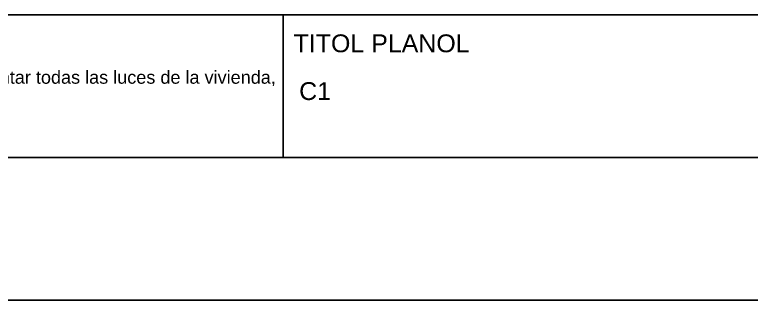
# Model space of a CAD drawing. Header units: millimetres. Extents: x 2377 to 4712, y -254 to 3188.
# Drawn here: x 4463.9 to 4567, y 1677.7 to 1717.7 of the extents above; entities that cross this region are included whole.
import ezdxf

# ---------------------------------------------------------------- set-up
doc = ezdxf.new("R2010")
doc.units = ezdxf.units.MM
doc.styles.get("Standard").update_dxf_attribs({"font": 'arial.ttf'})

msp = doc.modelspace()

# ---------------------------------------------------------------- linework, layer by layer
for p, q in [((4699.41, 1717.71), (4303.92, 1717.71)), ((4501.42, 1697.71), (4501.42, 1717.71)), ((4430.92, 1697.71), (4501.42, 1697.71)), ((4501.42, 1697.71), (4571.42, 1697.71)), ((4288.87, 1677.71), (4708.87, 1677.71))]:
    msp.add_line(p, q)

# ---------------------------------------------------------------- texts
at = {"char_height": 2.5, "attachment_point": 1}
for s, width, insert in [('TITOL PLANOL', 34.1105, (4502.9, 1714.95)), ('C1', 63.5407, (4503.68, 1708.26))]:
    msp.add_mtext_dynamic_manual_height_columns(s, width=width, gutter_width=12.5, heights=[0], dxfattribs=dict(at, insert=insert))
at = {"transparency": 33554687, "insert": (4432.69, 1709.85), "char_height": 1.8097, "width": 98.9164, "attachment_point": 1}
msp.add_mtext('Circuito destinado a alimentar todas las luces de la vivienda, \\Pcomo lámparas y focos', dxfattribs=at)

doc.saveas('drawing.dxf')
